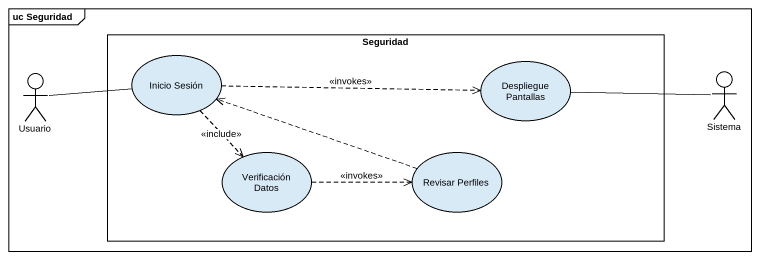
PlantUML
@startuml
mainframe uc Seguridad
rectangle Seguridad {
  usecase "Inicio Sesión" as Inicio_Sesión
  usecase "Despliegue Pantallas" as Despliegue_Pantallas
  usecase "Verificación Datos" as Verificación_Datos
  usecase "Revisar Perfiles" as Revisar_Perfiles
}
actor Usuario
actor Sistema
Usuario -right- Inicio_Sesión
Inicio_Sesión .right.> Despliegue_Pantallas : <<invokes>>
Inicio_Sesión ..> Verificación_Datos : <<include>>
Sistema -left- Despliegue_Pantallas
Verificación_Datos .right.> Revisar_Perfiles : <<invokes>>
Revisar_Perfiles .left.> Inicio_Sesión
@enduml
